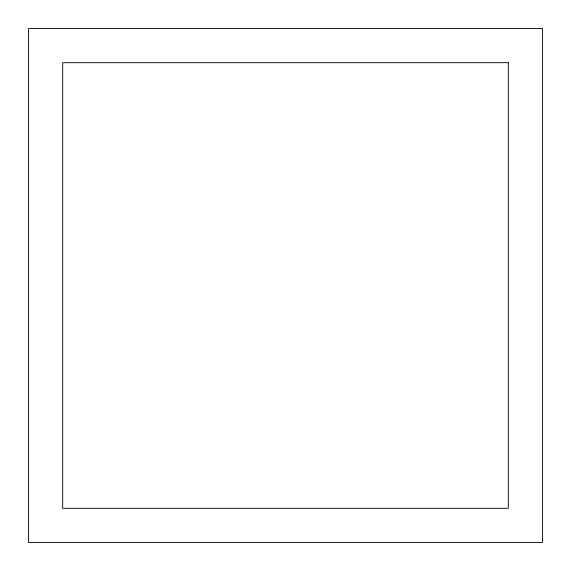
<?xml version="1.0" encoding="UTF-8"?>
<svg xmlns="http://www.w3.org/2000/svg" width="571" height="571" viewBox="0 0 571 571"><rect width="100%" height="100%" fill="white"/><g stroke="black" fill="none" stroke-linecap="round" stroke-linejoin="round"><path stroke-width="0.86" d="M542.45 28.55L28.55 28.55L28.55 542.45L542.45 542.45L542.45 28.55M508.311 62.689L62.689 62.689L62.689 508.311L508.311 508.311L508.311 62.689"/></g></svg>
